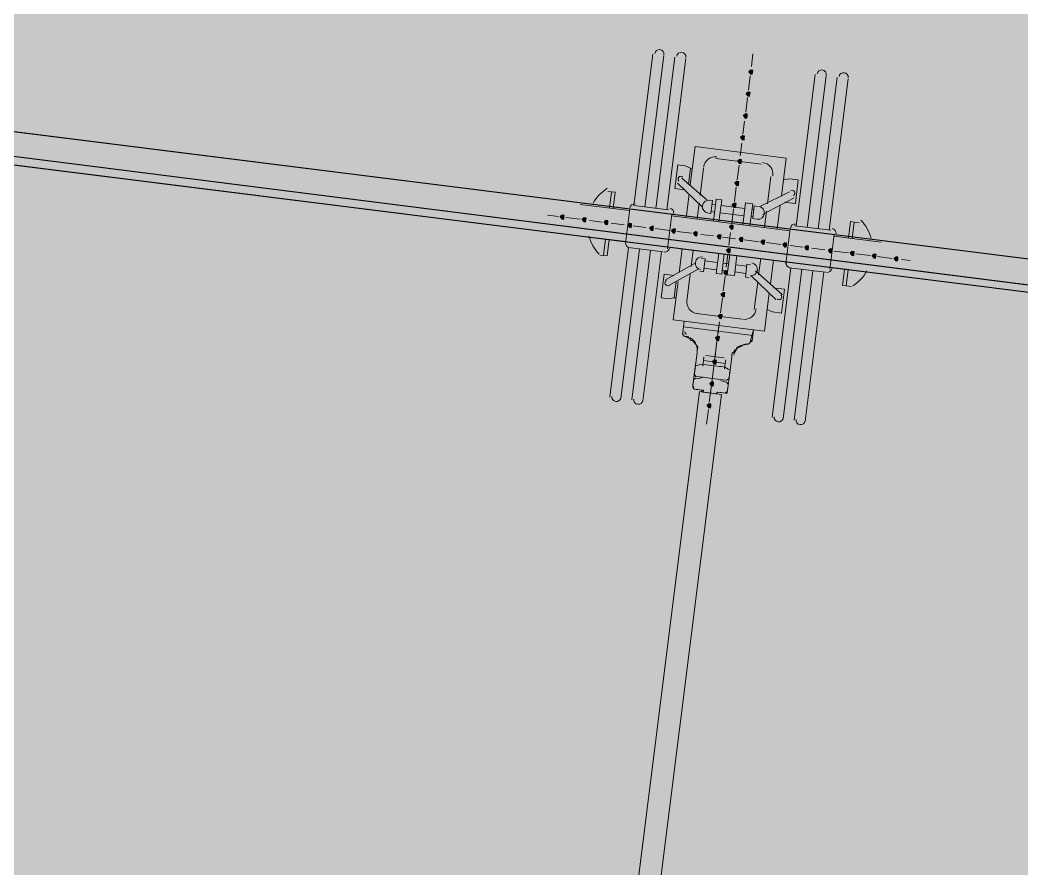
# Model space of a CAD drawing. Header units: metres. Extents: x -4 to 509425, y 7549 to 4732445.
# Drawn here: x 476048.279 to 476052.894, y 4719754.736 to 4719758.646 of the extents above; entities that cross this region are included whole.
import ezdxf

# ---------------------------------------------------------------- set-up
doc = ezdxf.new("R2010")
doc.units = ezdxf.units.M
doc.header["$LTSCALE"] = 0.01
doc.header["$MEASUREMENT"] = 0
doc.layers.get('0').update_dxf_attribs({"lineweight": 0})
doc.layers.add('_SUBESTACIÓN', color=1, linetype='Continuous')
doc.layers.add('SUBESTACION LA VID', color=253, linetype='Continuous')

# ---------------------------------------------------------------- blocks, each defined once
blk = doc.blocks.new('A$Cfff6051d')
at = {"layer": 'SUBESTACION LA VID', "transparency": 33554687}
h = blk.add_hatch(color=256, dxfattribs=at)
h.dxf.hatch_style = 2
h.paths.add_polyline_path([(476051.6528, 4719758.4057), (476051.6538, 4719758.4141), (476051.6454, 4719758.4151), (476051.636, 4719758.4078), (476051.6433, 4719758.3983), (476051.6517, 4719758.3973)])
h = blk.add_hatch(color=256, dxfattribs=at)
h.dxf.hatch_style = 2
h.paths.add_polyline_path([(476051.6402, 4719758.3048), (476051.6412, 4719758.3132), (476051.6328, 4719758.3143), (476051.6234, 4719758.307), (476051.6307, 4719758.2975), (476051.6391, 4719758.2964)])
h = blk.add_hatch(color=256, dxfattribs=at)
h.dxf.hatch_style = 2
h.paths.add_polyline_path([(476051.6275, 4719758.204), (476051.6286, 4719758.2124), (476051.6202, 4719758.2135), (476051.6107, 4719758.2061), (476051.6181, 4719758.1967), (476051.6265, 4719758.1956)])
h = blk.add_hatch(color=256, dxfattribs=at)
h.dxf.hatch_style = 2
h.paths.add_polyline_path([(476051.6149, 4719758.1032), (476051.6159, 4719758.1116), (476051.6075, 4719758.1127), (476051.5981, 4719758.1053), (476051.6054, 4719758.0959), (476051.6138, 4719758.0948)])
h = blk.add_hatch(color=256, dxfattribs=at)
h.dxf.hatch_style = 2
h.paths.add_polyline_path([(476051.6012, 4719757.994), (476051.6022, 4719758.0024), (476051.5938, 4719758.0035), (476051.5844, 4719757.9961), (476051.5917, 4719757.9867), (476051.6001, 4719757.9856)])
h = blk.add_hatch(color=256, dxfattribs=at)
h.dxf.hatch_style = 2
h.paths.add_polyline_path([(476051.5885, 4719757.8932), (476051.5896, 4719757.9016), (476051.5812, 4719757.9027), (476051.5717, 4719757.8953), (476051.5791, 4719757.8859), (476051.5875, 4719757.8848)])
h = blk.add_hatch(color=256, dxfattribs=at)
h.dxf.hatch_style = 2
h.paths.add_polyline_path([(476051.5759, 4719757.7924), (476051.577, 4719757.8008), (476051.5686, 4719757.8019), (476051.5591, 4719757.7945), (476051.5665, 4719757.7851), (476051.5749, 4719757.784)])
h = blk.add_hatch(color=256, dxfattribs=at)
h.dxf.hatch_style = 2
h.paths.add_polyline_path([(476050.7841, 4719757.7381), (476050.7852, 4719757.7465), (476050.7768, 4719757.7476), (476050.7673, 4719757.7402), (476050.7747, 4719757.7308), (476050.7831, 4719757.7297)])
h = blk.add_hatch(color=256, dxfattribs=at)
h.dxf.hatch_style = 2
h.paths.add_polyline_path([(476050.8849, 4719757.7255), (476050.886, 4719757.7339), (476050.8776, 4719757.7349), (476050.8681, 4719757.7276), (476050.8755, 4719757.7181), (476050.8839, 4719757.7171)])
h = blk.add_hatch(color=256, dxfattribs=at)
h.dxf.hatch_style = 2
h.paths.add_polyline_path([(476050.9857, 4719757.7128), (476050.9868, 4719757.7212), (476050.9784, 4719757.7223), (476050.9689, 4719757.7149), (476050.9763, 4719757.7055), (476050.9847, 4719757.7044)])
h = blk.add_hatch(color=256, dxfattribs=at)
h.dxf.hatch_style = 2
h.paths.add_polyline_path([(476051.0949, 4719757.6991), (476051.096, 4719757.7075), (476051.0876, 4719757.7086), (476051.0781, 4719757.7013), (476051.0855, 4719757.6918), (476051.0939, 4719757.6907)])
h = blk.add_hatch(color=256, dxfattribs=at)
h.dxf.hatch_style = 2
h.paths.add_polyline_path([(476051.1957, 4719757.6865), (476051.1968, 4719757.6949), (476051.1884, 4719757.696), (476051.1789, 4719757.6886), (476051.1863, 4719757.6792), (476051.1947, 4719757.6781)])
h = blk.add_hatch(color=256, dxfattribs=at)
h.dxf.hatch_style = 2
h.paths.add_polyline_path([(476051.5633, 4719757.6916), (476051.5643, 4719757.7), (476051.5559, 4719757.7011), (476051.5465, 4719757.6937), (476051.5538, 4719757.6843), (476051.5622, 4719757.6832)])
h = blk.add_hatch(color=256, dxfattribs=at)
h.dxf.hatch_style = 2
h.paths.add_polyline_path([(476051.2965, 4719757.6739), (476051.2976, 4719757.6823), (476051.2892, 4719757.6833), (476051.2797, 4719757.676), (476051.2871, 4719757.6665), (476051.2955, 4719757.6655)])
h = blk.add_hatch(color=256, dxfattribs=at)
h.dxf.hatch_style = 2
h.paths.add_polyline_path([(476051.3973, 4719757.6612), (476051.3984, 4719757.6696), (476051.39, 4719757.6707), (476051.3805, 4719757.6633), (476051.3879, 4719757.6539), (476051.3963, 4719757.6528)])
h = blk.add_hatch(color=256, dxfattribs=at)
h.dxf.hatch_style = 2
h.paths.add_polyline_path([(476051.5065, 4719757.6475), (476051.5076, 4719757.6559), (476051.4992, 4719757.657), (476051.4897, 4719757.6496), (476051.4971, 4719757.6402), (476051.5055, 4719757.6391)])
h = blk.add_hatch(color=256, dxfattribs=at)
h.dxf.hatch_style = 2
h.paths.add_polyline_path([(476051.6074, 4719757.6349), (476051.6084, 4719757.6433), (476051.6, 4719757.6444), (476051.5906, 4719757.637), (476051.5979, 4719757.6276), (476051.6063, 4719757.6265)])
h = blk.add_hatch(color=256, dxfattribs=at)
h.dxf.hatch_style = 2
h.paths.add_polyline_path([(476051.7082, 4719757.6223), (476051.7092, 4719757.6307), (476051.7008, 4719757.6317), (476051.6914, 4719757.6244), (476051.6987, 4719757.6149), (476051.7071, 4719757.6139)])
h = blk.add_hatch(color=256, dxfattribs=at)
h.dxf.hatch_style = 2
h.paths.add_polyline_path([(476051.809, 4719757.6096), (476051.81, 4719757.618), (476051.8016, 4719757.6191), (476051.7922, 4719757.6117), (476051.7995, 4719757.6023), (476051.8079, 4719757.6012)])
h = blk.add_hatch(color=256, dxfattribs=at)
h.dxf.hatch_style = 2
h.paths.add_polyline_path([(476051.9098, 4719757.597), (476051.9108, 4719757.6054), (476051.9024, 4719757.6064), (476051.893, 4719757.5991), (476051.9003, 4719757.5896), (476051.9087, 4719757.5886)])
h = blk.add_hatch(color=256, dxfattribs=at)
h.dxf.hatch_style = 2
h.paths.add_polyline_path([(476051.5496, 4719757.5824), (476051.5506, 4719757.5908), (476051.5422, 4719757.5919), (476051.5328, 4719757.5845), (476051.5401, 4719757.5751), (476051.5485, 4719757.574)])
h = blk.add_hatch(color=256, dxfattribs=at)
h.dxf.hatch_style = 2
h.paths.add_polyline_path([(476052.019, 4719757.5833), (476052.02, 4719757.5917), (476052.0116, 4719757.5928), (476052.0022, 4719757.5854), (476052.0095, 4719757.576), (476052.0179, 4719757.5749)])
h = blk.add_hatch(color=256, dxfattribs=at)
h.dxf.hatch_style = 2
h.paths.add_polyline_path([(476052.1198, 4719757.5707), (476052.1208, 4719757.5791), (476052.1124, 4719757.5801), (476052.103, 4719757.5728), (476052.1103, 4719757.5633), (476052.1187, 4719757.5623)])
h = blk.add_hatch(color=256, dxfattribs=at)
h.dxf.hatch_style = 2
h.paths.add_polyline_path([(476052.2206, 4719757.558), (476052.2216, 4719757.5664), (476052.2132, 4719757.5675), (476052.2038, 4719757.5601), (476052.2111, 4719757.5507), (476052.2195, 4719757.5496)])
h = blk.add_hatch(color=256, dxfattribs=at)
h.dxf.hatch_style = 2
h.paths.add_polyline_path([(476052.3214, 4719757.5454), (476052.3224, 4719757.5538), (476052.314, 4719757.5548), (476052.3046, 4719757.5475), (476052.3119, 4719757.538), (476052.3203, 4719757.537)])
h = blk.add_hatch(color=256, dxfattribs=at)
h.dxf.hatch_style = 2
h.paths.add_polyline_path([(476051.5369, 4719757.4816), (476051.538, 4719757.49), (476051.5296, 4719757.4911), (476051.5201, 4719757.4837), (476051.5275, 4719757.4743), (476051.5359, 4719757.4732)])
h = blk.add_hatch(color=256, dxfattribs=at)
h.dxf.hatch_style = 2
h.paths.add_polyline_path([(476051.5243, 4719757.3808), (476051.5254, 4719757.3892), (476051.517, 4719757.3903), (476051.5075, 4719757.3829), (476051.5149, 4719757.3735), (476051.5233, 4719757.3724)])
h = blk.add_hatch(color=256, dxfattribs=at)
h.dxf.hatch_style = 2
h.paths.add_polyline_path([(476051.5117, 4719757.28), (476051.5127, 4719757.2884), (476051.5043, 4719757.2895), (476051.4949, 4719757.2821), (476051.5022, 4719757.2727), (476051.5106, 4719757.2716)])
h = blk.add_hatch(color=256, dxfattribs=at)
h.dxf.hatch_style = 2
h.paths.add_polyline_path([(476051.499, 4719757.1792), (476051.5001, 4719757.1876), (476051.4917, 4719757.1887), (476051.4822, 4719757.1813), (476051.4896, 4719757.1719), (476051.498, 4719757.1708)])
h = blk.add_hatch(color=256, dxfattribs=at)
h.dxf.hatch_style = 2
h.paths.add_polyline_path([(476051.4853, 4719757.07), (476051.4864, 4719757.0784), (476051.478, 4719757.0795), (476051.4685, 4719757.0721), (476051.4759, 4719757.0627), (476051.4843, 4719757.0616)])
h = blk.add_hatch(color=256, dxfattribs=at)
h.dxf.hatch_style = 2
h.paths.add_polyline_path([(476051.4727, 4719756.9692), (476051.4738, 4719756.9776), (476051.4654, 4719756.9786), (476051.4559, 4719756.9713), (476051.4633, 4719756.9618), (476051.4717, 4719756.9608)])
h = blk.add_hatch(color=256, dxfattribs=at)
h.dxf.hatch_style = 2
h.paths.add_polyline_path([(476051.4601, 4719756.8684), (476051.4611, 4719756.8768), (476051.4527, 4719756.8778), (476051.4433, 4719756.8705), (476051.4506, 4719756.861), (476051.459, 4719756.86)])
at = {"layer": 'SUBESTACION LA VID', "lineweight": 15}
for p, q in [((476072.6429, 4719755.0745), (475976.8959, 4719767.0782)), ((476072.6239, 4719754.9233), (475976.8769, 4719766.927)), ((476051.1939, 4719758.4888), (476051.1065, 4719757.7915)), ((476051.1569, 4719757.7852), (476051.2443, 4719758.4825)), ((476051.6476, 4719758.4319), (476051.6549, 4719758.4907)), ((476051.2947, 4719758.4761), (476051.2073, 4719757.7789)), ((476051.2577, 4719757.7726), (476051.3451, 4719758.4698)), ((476051.6339, 4719758.3227), (476051.6423, 4719758.3899)), ((476051.8541, 4719757.6978), (476051.9416, 4719758.395)), ((476051.992, 4719758.3887), (476051.9045, 4719757.6915)), ((476051.955, 4719757.6852), (476052.0424, 4719758.3824)), ((476052.0928, 4719758.3761), (476052.0054, 4719757.6789)), ((476051.6212, 4719758.2219), (476051.6296, 4719758.2891)), ((476051.6086, 4719758.1211), (476051.616, 4719758.1799)), ((476051.5959, 4719758.0203), (476051.6033, 4719758.0791)), ((476051.388, 4719758.0634), (476051.3659, 4719757.887)), ((476051.8081, 4719758.0108), (476051.388, 4719758.0634)), ((476051.6936, 4719757.9824), (476051.4836, 4719758.0088)), ((476051.5823, 4719757.9111), (476051.5907, 4719757.9783)), ((476051.8081, 4719758.0108), (476051.7859, 4719757.8344)), ((476051.4269, 4719757.9647), (476051.4111, 4719757.8387)), ((476051.7377, 4719757.9257), (476051.7219, 4719757.7997)), ((476051.3071, 4719757.8944), (476051.4215, 4719757.7862)), ((476051.3271, 4719757.9175), (476051.4426, 4719757.8177)), ((476051.0036, 4719757.8556), (476050.9868, 4719757.8577)), ((476051.0204, 4719757.8535), (476051.011, 4719757.7779)), ((476051.3607, 4719757.845), (476051.347, 4719757.7358)), ((476051.5696, 4719757.8103), (476051.578, 4719757.8775)), ((476051.8227, 4719757.8553), (476051.6862, 4719757.7871)), ((476051.0866, 4719757.7685), (476050.8597, 4719757.7969)), ((476051.2661, 4719757.7715), (476051.1065, 4719757.7915)), ((476051.4068, 4719757.8051), (476051.3974, 4719757.7295)), ((476051.4824, 4719757.7956), (476051.4656, 4719757.7977)), ((476051.473, 4719757.72), (476051.4856, 4719757.8208)), ((476051.5108, 4719757.8177), (476051.4856, 4719757.8208)), ((476051.4982, 4719757.7169), (476051.5108, 4719757.8177)), ((476051.6169, 4719757.7788), (476051.5076, 4719757.7925)), ((476051.6074, 4719757.7032), (476051.62, 4719757.804)), ((476051.6536, 4719757.7998), (476051.62, 4719757.804)), ((476051.641, 4719757.6989), (476051.6536, 4719757.7998)), ((476051.6778, 4719757.7882), (476051.661, 4719757.7903)), ((476051.8447, 4719757.827), (476051.6988, 4719757.7514)), ((476051.7807, 4719757.7924), (476051.767, 4719757.6831)), ((476050.7589, 4719757.7413), (476050.7085, 4719757.7476)), ((476051.0876, 4719757.7769), (476051.0676, 4719757.6172)), ((476051.2608, 4719757.593), (476051.2808, 4719757.7526)), ((476051.8258, 4719757.6758), (476051.2798, 4719757.7442)), ((476051.4782, 4719757.762), (476051.4614, 4719757.7641)), ((476051.6126, 4719757.7452), (476051.5034, 4719757.7589)), ((476051.557, 4719757.7095), (476051.5654, 4719757.7767)), ((476051.6546, 4719757.7399), (476051.6462, 4719757.7409)), ((476051.6589, 4719757.7735), (476051.6505, 4719757.7745)), ((476051.7177, 4719757.7661), (476051.7082, 4719757.6905)), ((476050.8597, 4719757.7286), (476050.7925, 4719757.7371)), ((476050.9605, 4719757.716), (476050.9017, 4719757.7234)), ((476051.0613, 4719757.7034), (476051.0025, 4719757.7107)), ((476051.1621, 4719757.6907), (476051.1033, 4719757.6981)), ((476051.8457, 4719757.6989), (476052.0138, 4719757.6778)), ((476052.1041, 4719757.7177), (476052.0946, 4719757.6421)), ((476052.1209, 4719757.7156), (476052.1461, 4719757.7124)), ((476051.0687, 4719757.6256), (476050.8418, 4719757.6541)), ((476051.2713, 4719757.677), (476051.2041, 4719757.6855)), ((476051.3721, 4719757.6644), (476051.3049, 4719757.6728)), ((476051.4729, 4719757.6518), (476051.4141, 4719757.6591)), ((476051.5443, 4719757.6087), (476051.5517, 4719757.6675)), ((476051.8068, 4719757.5246), (476051.8268, 4719757.6842)), ((476052.0285, 4719757.6589), (476052.0084, 4719757.4993)), ((476052.0274, 4719757.6505), (476052.2458, 4719757.6231)), ((476051.5738, 4719757.6391), (476051.5149, 4719757.6465)), ((476051.683, 4719757.6254), (476051.6158, 4719757.6338)), ((476051.7838, 4719757.6128), (476051.7166, 4719757.6212)), ((476051.8846, 4719757.6001), (476051.8258, 4719757.6075)), ((476050.95, 4719757.5637), (476050.9668, 4719757.5616)), ((476050.9959, 4719756.9095), (476051.0823, 4719757.5983)), ((476051.1327, 4719757.592), (476051.0463, 4719756.9032)), ((476051.2419, 4719757.5783), (476051.0823, 4719757.5983)), ((476051.0967, 4719756.8969), (476051.1831, 4719757.5857)), ((476051.2335, 4719757.5794), (476051.1471, 4719756.8906)), ((476051.8079, 4719757.533), (476051.2619, 4719757.6014)), ((476051.3291, 4719757.593), (476051.3154, 4719757.4838)), ((476051.3795, 4719757.5867), (476051.37, 4719757.5111)), ((476051.4971, 4719757.5719), (476051.4855, 4719757.4795)), ((476051.5223, 4719757.5688), (476051.5107, 4719757.4764)), ((476051.5317, 4719757.5079), (476051.5391, 4719757.5667)), ((476051.5475, 4719757.5656), (476051.5359, 4719757.4732)), ((476051.5811, 4719757.5614), (476051.5695, 4719757.469)), ((476051.9854, 4719757.5875), (476051.9266, 4719757.5949)), ((476052.0946, 4719757.5738), (476052.0274, 4719757.5822)), ((476052.1954, 4719757.5612), (476052.1282, 4719757.5696)), ((476052.2962, 4719757.5485), (476052.229, 4719757.557)), ((476051.2513, 4719757.4492), (476051.3889, 4719757.5258)), ((476051.4918, 4719757.5299), (476051.433, 4719757.5373)), ((476051.5422, 4719757.5236), (476051.517, 4719757.5268)), ((476051.6262, 4719757.5131), (476051.5758, 4719757.5194)), ((476051.6903, 4719757.5477), (476051.6808, 4719757.4721)), ((476051.7491, 4719757.5403), (476051.7354, 4719757.4311)), ((476052.3802, 4719757.538), (476052.3382, 4719757.5433)), ((476051.2649, 4719757.4219), (476051.4025, 4719757.4985)), ((476051.3658, 4719757.4775), (476051.35, 4719757.3515)), ((476051.4876, 4719757.4963), (476051.4288, 4719757.5037)), ((476051.5107, 4719757.4764), (476051.4855, 4719757.4795)), ((476051.538, 4719757.49), (476051.5128, 4719757.4932)), ((476051.518, 4719757.3987), (476051.5264, 4719757.4659)), ((476051.5695, 4719757.469), (476051.5359, 4719757.4732)), ((476051.622, 4719757.4795), (476051.5716, 4719757.4858)), ((476051.7606, 4719757.3597), (476051.6461, 4719757.4679)), ((476051.7889, 4719757.3818), (476051.6661, 4719757.491)), ((476051.8299, 4719757.5046), (476051.7436, 4719756.8158)), ((476051.794, 4719756.8095), (476051.8803, 4719757.4983)), ((476051.8215, 4719757.5057), (476051.9895, 4719757.4846)), ((476051.9307, 4719757.492), (476051.8444, 4719756.8031)), ((476051.8948, 4719756.7968), (476051.9811, 4719757.4857)), ((476052.0095, 4719757.5077), (476052.2279, 4719757.4803)), ((476051.3101, 4719757.4418), (476051.288, 4719757.2654)), ((476051.6367, 4719757.4606), (476051.6199, 4719757.4627)), ((476051.6766, 4719757.4385), (476051.6608, 4719757.3125)), ((476052.1092, 4719757.4184), (476052.084, 4719757.4216)), ((476051.7301, 4719757.3891), (476051.708, 4719757.2127)), ((476051.5054, 4719757.2979), (476051.5138, 4719757.3651)), ((476051.6041, 4719757.2684), (476051.3941, 4719757.2948)), ((476051.708, 4719757.2127), (476051.288, 4719757.2654)), ((476051.6544, 4719757.1938), (476051.3352, 4719757.2339)), ((476051.4927, 4719757.1971), (476051.5001, 4719757.2559)), ((476051.3384, 4719757.1908), (476051.3625, 4719757.1793)), ((476051.4801, 4719757.0963), (476051.4875, 4719757.1551)), ((476051.6061, 4719757.1487), (476051.6324, 4719757.154)), ((476051.3971, 4719757.1152), (476051.3866, 4719757.0312)), ((476051.5221, 4719757.091), (476051.4381, 4719757.1015)), ((476051.5462, 4719757.0112), (476051.5568, 4719757.0952)), ((476051.4286, 4719757.0942), (476051.4265, 4719757.0774)), ((476051.437, 4719757.0931), (476051.437, 4719757.0931)), ((476051.4664, 4719756.987), (476051.4748, 4719757.0542)), ((476051.521, 4719757.0826), (476051.521, 4719757.0826)), ((476051.5273, 4719757.0647), (476051.5294, 4719757.0815)), ((476051.3792, 4719756.9724), (476051.3866, 4719757.0312)), ((476051.5462, 4719757.0112), (476051.5389, 4719756.9524)), ((476050.7336, 4719751.55), (476051.4086, 4719756.9346)), ((476050.8344, 4719751.5373), (476051.5094, 4719756.9219)), ((476051.4538, 4719756.8862), (476051.4622, 4719756.9534)), ((476051.4411, 4719756.7854), (476051.4496, 4719756.8526))]:
    blk.add_line(p, q, dxfattribs=at)
at = {"layer": 'SUBESTACION LA VID', "lineweight": 0}
blk.add_line((476051.6576, 4719757.219), (476051.6429, 4719757.1697), dxfattribs=at)
at = {"layer": 'SUBESTACION LA VID', "lineweight": 15}
for points in [[(476072.6239, 4719754.9233), (476072.6429, 4719755.0745), (475976.8959, 4719767.0782), (475976.8769, 4719766.927), (476072.6239, 4719754.9233)], [(476051.2956, 4719757.8702), (476051.3093, 4719757.9794), (476051.3429, 4719757.9752), (476051.367, 4719757.9637)], [(476051.3754, 4719757.9626), (476051.367, 4719757.9637), (476051.3575, 4719757.8881)], [(476051.7996, 4719757.807), (476051.808, 4719757.806), (476051.85, 4719757.8007), (476051.8637, 4719757.9099), (476051.8217, 4719757.9152), (476051.7954, 4719757.91), (476051.7859, 4719757.8344)], [(476050.9942, 4719757.78), (476051.0036, 4719757.8556), (476051.0204, 4719757.8535)], [(476051.2956, 4719757.8702), (476051.3292, 4719757.866), (476051.3376, 4719757.865)], [(476051.4436, 4719757.7578), (476051.4604, 4719757.7557), (476051.4678, 4719757.8145), (476051.451, 4719757.8166)], [(476051.6704, 4719757.7294), (476051.6536, 4719757.7315), (476051.661, 4719757.7903)], [(476052.1114, 4719757.64), (476052.1209, 4719757.7156), (476052.1041, 4719757.7177)], [(476050.9931, 4719757.6351), (476050.9836, 4719757.5595), (476050.9668, 4719757.5616), (476050.9763, 4719757.6372)], [(476051.4173, 4719757.5478), (476051.4341, 4719757.5457), (476051.4267, 4719757.4869), (476051.4099, 4719757.489)], [(476051.6441, 4719757.5194), (476051.6273, 4719757.5215), (476051.6199, 4719757.4627)], [(476051.2461, 4719757.4754), (476051.2324, 4719757.3662), (476051.266, 4719757.362), (476051.2922, 4719757.3672)], [(476051.2461, 4719757.4754), (476051.2797, 4719757.4712), (476051.2881, 4719757.4702)], [(476052.0767, 4719757.4993), (476052.0672, 4719757.4237), (476052.084, 4719757.4216), (476052.0935, 4719757.4972)], [(476051.3006, 4719757.3662), (476051.2922, 4719757.3672), (476051.3017, 4719757.4428)], [(476051.7501, 4719757.4122), (476051.7585, 4719757.4112), (476051.8005, 4719757.4059), (476051.7868, 4719757.2967), (476051.7448, 4719757.302), (476051.7206, 4719757.3135), (476051.7301, 4719757.3891)], [(476051.3321, 4719757.2087), (476051.3384, 4719757.2591), (476051.498, 4719757.2391), (476051.459, 4719756.9282), (476051.4254, 4719756.9325), (476051.4265, 4719756.9409), (476051.4097, 4719756.943), (476051.4013, 4719756.944), (476051.3929, 4719756.9451), (476051.3845, 4719756.9461), (476051.3782, 4719756.964), (476051.3792, 4719756.9724), (476051.3866, 4719757.0312), (476051.3971, 4719757.1152), (476051.3982, 4719757.1236), (476051.3993, 4719757.132), (476051.4003, 4719757.1404), (476051.393, 4719757.1498), (476051.3856, 4719757.1593), (476051.3783, 4719757.1687), (476051.3699, 4719757.1698), (476051.3625, 4719757.1793), (476051.3552, 4719757.1887), (476051.3384, 4719757.1908), (476051.331, 4719757.2003), (476051.3321, 4719757.2087)], [(476051.6513, 4719757.1686), (476051.6544, 4719757.1938), (476051.6576, 4719757.219), (476051.3384, 4719757.2591), (476051.3352, 4719757.2339), (476051.3321, 4719757.2087)], [(476051.6513, 4719757.1686), (476051.6576, 4719757.219), (476051.498, 4719757.2391), (476051.459, 4719756.9282), (476051.4842, 4719756.9251), (476051.4937, 4719756.9324), (476051.5021, 4719756.9314), (476051.5105, 4719756.9303), (476051.5189, 4719756.9293), (476051.5273, 4719756.9282), (476051.5357, 4719756.9272), (476051.5378, 4719756.944), (476051.5389, 4719756.9524), (476051.5462, 4719757.0112), (476051.5568, 4719757.0952), (476051.5578, 4719757.1036), (476051.5589, 4719757.112), (476051.5683, 4719757.1193), (476051.5694, 4719757.1277), (476051.5778, 4719757.1267), (476051.5788, 4719757.1351), (476051.5883, 4719757.1424), (476051.5967, 4719757.1414), (476051.6061, 4719757.1487), (476051.624, 4719757.155), (476051.6324, 4719757.154), (476051.6418, 4719757.1613), (476051.6429, 4719757.1697), (476051.6513, 4719757.1686)], [(476051.4748, 4719757.0542), (476051.5, 4719757.0511), (476051.5084, 4719757.05), (476051.5252, 4719757.0479), (476051.541, 4719757.0374), (476051.5494, 4719757.0364), (476051.5483, 4719757.028), (476051.5473, 4719757.0196), (476051.5462, 4719757.0112), (476051.5452, 4719757.0028), (476051.5441, 4719756.9944), (476051.5347, 4719756.987), (476051.5179, 4719756.9891), (476051.5011, 4719756.9912), (476051.4927, 4719756.9923), (476051.4675, 4719756.9954), (476051.4339, 4719756.9997), (476051.4255, 4719757.0007), (476051.4087, 4719757.0028), (476051.3919, 4719757.0049), (476051.3845, 4719757.0144), (476051.3856, 4719757.0228), (476051.3866, 4719757.0312), (476051.3877, 4719757.0396), (476051.3887, 4719757.048), (476051.3898, 4719757.0564), (476051.3982, 4719757.0553), (476051.416, 4719757.0616), (476051.4328, 4719757.0595), (476051.4412, 4719757.0585), (476051.4748, 4719757.0542)], [(476051.5242, 4719757.0395), (476051.5273, 4719757.0647), (476051.4265, 4719757.0774), (476051.4234, 4719757.0522)], [(476051.3792, 4719756.9724), (476051.3803, 4719756.9808), (476051.3813, 4719756.9892), (476051.3908, 4719756.9965), (476051.4076, 4719756.9944), (476051.4255, 4719757.0007), (476051.4339, 4719756.9997), (476051.4675, 4719756.9954), (476051.4927, 4719756.9923), (476051.5011, 4719756.9912), (476051.5168, 4719756.9807), (476051.5336, 4719756.9786), (476051.541, 4719756.9692), (476051.5399, 4719756.9608), (476051.5389, 4719756.9524), (476051.5378, 4719756.944), (476051.5367, 4719756.9356), (476051.5273, 4719756.9282), (476051.5105, 4719756.9303), (476051.4937, 4719756.9324), (476051.4842, 4719756.9251), (476051.459, 4719756.9282), (476051.4254, 4719756.9325), (476051.4181, 4719756.9419), (476051.4013, 4719756.944), (476051.3845, 4719756.9461), (476051.3771, 4719756.9556), (476051.3782, 4719756.964), (476051.3792, 4719756.9724)], [(476050.7336, 4719751.55), (476050.8344, 4719751.5373), (476051.5094, 4719756.9219), (476051.4086, 4719756.9346), (476050.7336, 4719751.55)]]:
    blk.add_lwpolyline(points, dxfattribs=at)
at = {"layer": 'SUBESTACION LA VID'}
for points in [[(476051.6528, 4719758.4057), (476051.6538, 4719758.4141), (476051.6454, 4719758.4151), (476051.636, 4719758.4078), (476051.6433, 4719758.3983), (476051.6517, 4719758.3973)], [(476051.6402, 4719758.3048), (476051.6412, 4719758.3132), (476051.6328, 4719758.3143), (476051.6234, 4719758.307), (476051.6307, 4719758.2975), (476051.6391, 4719758.2964)], [(476051.6275, 4719758.204), (476051.6286, 4719758.2124), (476051.6202, 4719758.2135), (476051.6107, 4719758.2061), (476051.6181, 4719758.1967), (476051.6265, 4719758.1956)], [(476051.6149, 4719758.1032), (476051.6159, 4719758.1116), (476051.6075, 4719758.1127), (476051.5981, 4719758.1053), (476051.6054, 4719758.0959), (476051.6138, 4719758.0948)], [(476051.6012, 4719757.994), (476051.6022, 4719758.0024), (476051.5938, 4719758.0035), (476051.5844, 4719757.9961), (476051.5917, 4719757.9867), (476051.6001, 4719757.9856)], [(476051.5885, 4719757.8932), (476051.5896, 4719757.9016), (476051.5812, 4719757.9027), (476051.5717, 4719757.8953), (476051.5791, 4719757.8859), (476051.5875, 4719757.8848)], [(476051.5759, 4719757.7924), (476051.577, 4719757.8008), (476051.5686, 4719757.8019), (476051.5591, 4719757.7945), (476051.5665, 4719757.7851), (476051.5749, 4719757.784)], [(476050.7841, 4719757.7381), (476050.7852, 4719757.7465), (476050.7768, 4719757.7476), (476050.7673, 4719757.7402), (476050.7747, 4719757.7308), (476050.7831, 4719757.7297)], [(476050.8849, 4719757.7255), (476050.886, 4719757.7339), (476050.8776, 4719757.7349), (476050.8681, 4719757.7276), (476050.8755, 4719757.7181), (476050.8839, 4719757.7171)], [(476050.9857, 4719757.7128), (476050.9868, 4719757.7212), (476050.9784, 4719757.7223), (476050.9689, 4719757.7149), (476050.9763, 4719757.7055), (476050.9847, 4719757.7044)], [(476051.0949, 4719757.6991), (476051.096, 4719757.7075), (476051.0876, 4719757.7086), (476051.0781, 4719757.7013), (476051.0855, 4719757.6918), (476051.0939, 4719757.6907)], [(476051.1957, 4719757.6865), (476051.1968, 4719757.6949), (476051.1884, 4719757.696), (476051.1789, 4719757.6886), (476051.1863, 4719757.6792), (476051.1947, 4719757.6781)], [(476051.5633, 4719757.6916), (476051.5643, 4719757.7), (476051.5559, 4719757.7011), (476051.5465, 4719757.6937), (476051.5538, 4719757.6843), (476051.5622, 4719757.6832)], [(476051.2965, 4719757.6739), (476051.2976, 4719757.6823), (476051.2892, 4719757.6833), (476051.2797, 4719757.676), (476051.2871, 4719757.6665), (476051.2955, 4719757.6655)], [(476051.3973, 4719757.6612), (476051.3984, 4719757.6696), (476051.39, 4719757.6707), (476051.3805, 4719757.6633), (476051.3879, 4719757.6539), (476051.3963, 4719757.6528)], [(476051.5065, 4719757.6475), (476051.5076, 4719757.6559), (476051.4992, 4719757.657), (476051.4897, 4719757.6496), (476051.4971, 4719757.6402), (476051.5055, 4719757.6391)], [(476051.6074, 4719757.6349), (476051.6084, 4719757.6433), (476051.6, 4719757.6444), (476051.5906, 4719757.637), (476051.5979, 4719757.6276), (476051.6063, 4719757.6265)], [(476051.7082, 4719757.6223), (476051.7092, 4719757.6307), (476051.7008, 4719757.6317), (476051.6914, 4719757.6244), (476051.6987, 4719757.6149), (476051.7071, 4719757.6139)], [(476051.809, 4719757.6096), (476051.81, 4719757.618), (476051.8016, 4719757.6191), (476051.7922, 4719757.6117), (476051.7995, 4719757.6023), (476051.8079, 4719757.6012)], [(476051.9098, 4719757.597), (476051.9108, 4719757.6054), (476051.9024, 4719757.6064), (476051.893, 4719757.5991), (476051.9003, 4719757.5896), (476051.9087, 4719757.5886)], [(476051.5496, 4719757.5824), (476051.5506, 4719757.5908), (476051.5422, 4719757.5919), (476051.5328, 4719757.5845), (476051.5401, 4719757.5751), (476051.5485, 4719757.574)], [(476052.019, 4719757.5833), (476052.02, 4719757.5917), (476052.0116, 4719757.5928), (476052.0022, 4719757.5854), (476052.0095, 4719757.576), (476052.0179, 4719757.5749)], [(476052.1198, 4719757.5707), (476052.1208, 4719757.5791), (476052.1124, 4719757.5801), (476052.103, 4719757.5728), (476052.1103, 4719757.5633), (476052.1187, 4719757.5623)], [(476052.2206, 4719757.558), (476052.2216, 4719757.5664), (476052.2132, 4719757.5675), (476052.2038, 4719757.5601), (476052.2111, 4719757.5507), (476052.2195, 4719757.5496)], [(476052.3214, 4719757.5454), (476052.3224, 4719757.5538), (476052.314, 4719757.5548), (476052.3046, 4719757.5475), (476052.3119, 4719757.538), (476052.3203, 4719757.537)], [(476051.5369, 4719757.4816), (476051.538, 4719757.49), (476051.5296, 4719757.4911), (476051.5201, 4719757.4837), (476051.5275, 4719757.4743), (476051.5359, 4719757.4732)], [(476051.5243, 4719757.3808), (476051.5254, 4719757.3892), (476051.517, 4719757.3903), (476051.5075, 4719757.3829), (476051.5149, 4719757.3735), (476051.5233, 4719757.3724)], [(476051.5117, 4719757.28), (476051.5127, 4719757.2884), (476051.5043, 4719757.2895), (476051.4949, 4719757.2821), (476051.5022, 4719757.2727), (476051.5106, 4719757.2716)], [(476051.499, 4719757.1792), (476051.5001, 4719757.1876), (476051.4917, 4719757.1887), (476051.4822, 4719757.1813), (476051.4896, 4719757.1719), (476051.498, 4719757.1708)], [(476051.4853, 4719757.07), (476051.4864, 4719757.0784), (476051.478, 4719757.0795), (476051.4685, 4719757.0721), (476051.4759, 4719757.0627), (476051.4843, 4719757.0616)], [(476051.4727, 4719756.9692), (476051.4738, 4719756.9776), (476051.4654, 4719756.9786), (476051.4559, 4719756.9713), (476051.4633, 4719756.9618), (476051.4717, 4719756.9608)], [(476051.4601, 4719756.8684), (476051.4611, 4719756.8768), (476051.4527, 4719756.8778), (476051.4433, 4719756.8705), (476051.4506, 4719756.861), (476051.459, 4719756.86)]]:
    blk.add_lwpolyline(points, close=True, dxfattribs=at)
at = {"layer": 'SUBESTACION LA VID', "lineweight": 0}
for points in [[(476051.6528, 4719758.4057), (476051.6538, 4719758.4141), (476051.6454, 4719758.4151), (476051.636, 4719758.4078), (476051.6433, 4719758.3983), (476051.6517, 4719758.3973)], [(476051.6402, 4719758.3048), (476051.6412, 4719758.3132), (476051.6328, 4719758.3143), (476051.6234, 4719758.307), (476051.6307, 4719758.2975), (476051.6391, 4719758.2964)], [(476051.6275, 4719758.204), (476051.6286, 4719758.2124), (476051.6202, 4719758.2135), (476051.6107, 4719758.2061), (476051.6181, 4719758.1967), (476051.6265, 4719758.1956)], [(476051.6149, 4719758.1032), (476051.6159, 4719758.1116), (476051.6075, 4719758.1127), (476051.5981, 4719758.1053), (476051.6054, 4719758.0959), (476051.6138, 4719758.0948)], [(476051.6012, 4719757.994), (476051.6022, 4719758.0024), (476051.5938, 4719758.0035), (476051.5844, 4719757.9961), (476051.5917, 4719757.9867), (476051.6001, 4719757.9856)], [(476051.5885, 4719757.8932), (476051.5896, 4719757.9016), (476051.5812, 4719757.9027), (476051.5717, 4719757.8953), (476051.5791, 4719757.8859), (476051.5875, 4719757.8848)], [(476051.5759, 4719757.7924), (476051.577, 4719757.8008), (476051.5686, 4719757.8019), (476051.5591, 4719757.7945), (476051.5665, 4719757.7851), (476051.5749, 4719757.784)], [(476050.7841, 4719757.7381), (476050.7852, 4719757.7465), (476050.7768, 4719757.7476), (476050.7673, 4719757.7402), (476050.7747, 4719757.7308), (476050.7831, 4719757.7297)], [(476050.8849, 4719757.7255), (476050.886, 4719757.7339), (476050.8776, 4719757.7349), (476050.8681, 4719757.7276), (476050.8755, 4719757.7181), (476050.8839, 4719757.7171)], [(476050.9857, 4719757.7128), (476050.9868, 4719757.7212), (476050.9784, 4719757.7223), (476050.9689, 4719757.7149), (476050.9763, 4719757.7055), (476050.9847, 4719757.7044)], [(476051.0949, 4719757.6991), (476051.096, 4719757.7075), (476051.0876, 4719757.7086), (476051.0781, 4719757.7013), (476051.0855, 4719757.6918), (476051.0939, 4719757.6907)], [(476051.1957, 4719757.6865), (476051.1968, 4719757.6949), (476051.1884, 4719757.696), (476051.1789, 4719757.6886), (476051.1863, 4719757.6792), (476051.1947, 4719757.6781)], [(476051.5633, 4719757.6916), (476051.5643, 4719757.7), (476051.5559, 4719757.7011), (476051.5465, 4719757.6937), (476051.5538, 4719757.6843), (476051.5622, 4719757.6832)], [(476051.2965, 4719757.6739), (476051.2976, 4719757.6823), (476051.2892, 4719757.6833), (476051.2797, 4719757.676), (476051.2871, 4719757.6665), (476051.2955, 4719757.6655)], [(476051.3973, 4719757.6612), (476051.3984, 4719757.6696), (476051.39, 4719757.6707), (476051.3805, 4719757.6633), (476051.3879, 4719757.6539), (476051.3963, 4719757.6528)], [(476051.5065, 4719757.6475), (476051.5076, 4719757.6559), (476051.4992, 4719757.657), (476051.4897, 4719757.6496), (476051.4971, 4719757.6402), (476051.5055, 4719757.6391)], [(476051.6074, 4719757.6349), (476051.6084, 4719757.6433), (476051.6, 4719757.6444), (476051.5906, 4719757.637), (476051.5979, 4719757.6276), (476051.6063, 4719757.6265)], [(476051.7082, 4719757.6223), (476051.7092, 4719757.6307), (476051.7008, 4719757.6317), (476051.6914, 4719757.6244), (476051.6987, 4719757.6149), (476051.7071, 4719757.6139)], [(476051.809, 4719757.6096), (476051.81, 4719757.618), (476051.8016, 4719757.6191), (476051.7922, 4719757.6117), (476051.7995, 4719757.6023), (476051.8079, 4719757.6012)], [(476051.9098, 4719757.597), (476051.9108, 4719757.6054), (476051.9024, 4719757.6064), (476051.893, 4719757.5991), (476051.9003, 4719757.5896), (476051.9087, 4719757.5886)], [(476051.5496, 4719757.5824), (476051.5506, 4719757.5908), (476051.5422, 4719757.5919), (476051.5328, 4719757.5845), (476051.5401, 4719757.5751), (476051.5485, 4719757.574)], [(476052.019, 4719757.5833), (476052.02, 4719757.5917), (476052.0116, 4719757.5928), (476052.0022, 4719757.5854), (476052.0095, 4719757.576), (476052.0179, 4719757.5749)], [(476052.1198, 4719757.5707), (476052.1208, 4719757.5791), (476052.1124, 4719757.5801), (476052.103, 4719757.5728), (476052.1103, 4719757.5633), (476052.1187, 4719757.5623)], [(476052.2206, 4719757.558), (476052.2216, 4719757.5664), (476052.2132, 4719757.5675), (476052.2038, 4719757.5601), (476052.2111, 4719757.5507), (476052.2195, 4719757.5496)], [(476052.3214, 4719757.5454), (476052.3224, 4719757.5538), (476052.314, 4719757.5548), (476052.3046, 4719757.5475), (476052.3119, 4719757.538), (476052.3203, 4719757.537)], [(476051.5369, 4719757.4816), (476051.538, 4719757.49), (476051.5296, 4719757.4911), (476051.5201, 4719757.4837), (476051.5275, 4719757.4743), (476051.5359, 4719757.4732)], [(476051.5243, 4719757.3808), (476051.5254, 4719757.3892), (476051.517, 4719757.3903), (476051.5075, 4719757.3829), (476051.5149, 4719757.3735), (476051.5233, 4719757.3724)], [(476051.5117, 4719757.28), (476051.5127, 4719757.2884), (476051.5043, 4719757.2895), (476051.4949, 4719757.2821), (476051.5022, 4719757.2727), (476051.5106, 4719757.2716)], [(476051.499, 4719757.1792), (476051.5001, 4719757.1876), (476051.4917, 4719757.1887), (476051.4822, 4719757.1813), (476051.4896, 4719757.1719), (476051.498, 4719757.1708)], [(476051.4853, 4719757.07), (476051.4864, 4719757.0784), (476051.478, 4719757.0795), (476051.4685, 4719757.0721), (476051.4759, 4719757.0627), (476051.4843, 4719757.0616)], [(476051.4727, 4719756.9692), (476051.4738, 4719756.9776), (476051.4654, 4719756.9786), (476051.4559, 4719756.9713), (476051.4633, 4719756.9618), (476051.4717, 4719756.9608)], [(476051.4601, 4719756.8684), (476051.4611, 4719756.8768), (476051.4527, 4719756.8778), (476051.4433, 4719756.8705), (476051.4506, 4719756.861), (476051.459, 4719756.86)]]:
    blk.add_lwpolyline(points, close=True, dxfattribs=at)
blk.add_lwpolyline([(476051.3971, 4719757.1152), (476051.3792, 4719756.9724), (476051.3782, 4719756.964), (476051.3971, 4719757.1152), (476051.3782, 4719756.964)], dxfattribs=at)
at = {"layer": 'SUBESTACION LA VID'}
for points in [[(475976.8769, 4719766.927), (475976.8769, 4719766.927), (475976.8959, 4719767.0782), (475976.8959, 4719767.0782), (475976.8959, 4719767.0782), (476072.6239, 4719754.9233), (476072.6239, 4719754.9233), (476072.6239, 4719754.9233), (475976.8769, 4719766.927), (475976.8769, 4719766.927)], [(475976.8959, 4719767.0782), (475976.8959, 4719767.0782), (476072.6239, 4719754.9233), (476072.6239, 4719754.9233), (476072.6239, 4719754.9233), (476072.6429, 4719755.0745), (476072.6429, 4719755.0745), (476072.6429, 4719755.0745), (475976.8959, 4719767.0782), (475976.8959, 4719767.0782)]]:
    blk.add_open_spline(points, degree=3, knots=[0, 0, 0, 0, 1, 1, 1, 2, 2, 2, 3, 3, 3, 3], dxfattribs=at)
at = {"layer": 'SUBESTACION LA VID', "lineweight": 0}
for points in [[(475976.8769, 4719766.927), (475976.8769, 4719766.927), (475976.8959, 4719767.0782), (475976.8959, 4719767.0782), (475976.8959, 4719767.0782), (476072.6239, 4719754.9233), (476072.6239, 4719754.9233), (476072.6239, 4719754.9233), (475976.8769, 4719766.927), (475976.8769, 4719766.927)], [(475976.8959, 4719767.0782), (475976.8959, 4719767.0782), (476072.6239, 4719754.9233), (476072.6239, 4719754.9233), (476072.6239, 4719754.9233), (476072.6429, 4719755.0745), (476072.6429, 4719755.0745), (476072.6429, 4719755.0745), (475976.8959, 4719767.0782), (475976.8959, 4719767.0782)]]:
    blk.add_open_spline(points, degree=3, knots=[0, 0, 0, 0, 1, 1, 1, 2, 2, 2, 3, 3, 3, 3], dxfattribs=at)
at = {"layer": 'SUBESTACION LA VID', "lineweight": 15}
for points in [[(476051.2449, 4719758.4867), (476051.2463, 4719758.4983), (476051.2381, 4719758.5088), (476051.2265, 4719758.5103), (476051.2149, 4719758.5117), (476051.2043, 4719758.5035), (476051.2029, 4719758.4919)], [(476051.3457, 4719758.474), (476051.3471, 4719758.4856), (476051.3389, 4719758.4962), (476051.3273, 4719758.4977), (476051.3157, 4719758.4991), (476051.3051, 4719758.4909), (476051.3037, 4719758.4793)], [(476051.9925, 4719758.3929), (476051.9939, 4719758.4045), (476051.9857, 4719758.4151), (476051.9741, 4719758.4166), (476051.9625, 4719758.418), (476051.9519, 4719758.4098), (476051.9505, 4719758.3982)], [(476052.0933, 4719758.3803), (476052.0947, 4719758.3919), (476052.0865, 4719758.4025), (476052.0749, 4719758.4039), (476052.0633, 4719758.4054), (476052.0527, 4719758.3972), (476052.0513, 4719758.3856)], [(476051.3309, 4719757.9232), (476051.3258, 4719757.9279), (476051.3177, 4719757.9276), (476051.313, 4719757.9224), (476051.3083, 4719757.9172), (476051.3086, 4719757.9092), (476051.3138, 4719757.9044)], [(476051.8408, 4719757.8384), (476051.847, 4719757.8417), (476051.8493, 4719757.8494), (476051.846, 4719757.8556), (476051.8427, 4719757.8617), (476051.835, 4719757.8641), (476051.8288, 4719757.8608)], [(476051.4552, 4719757.8161), (476051.4389, 4719757.8181), (476051.4241, 4719757.8066), (476051.4221, 4719757.7904), (476051.42, 4719757.7741), (476051.4316, 4719757.7593), (476051.4478, 4719757.7573)], [(476051.6746, 4719757.7289), (476051.6908, 4719757.7268), (476051.7056, 4719757.7383), (476051.7077, 4719757.7546), (476051.7097, 4719757.7708), (476051.6982, 4719757.7856), (476051.682, 4719757.7877)], [(476051.4225, 4719757.5557), (476051.4063, 4719757.5577), (476051.3915, 4719757.5462), (476051.3894, 4719757.53), (476051.3874, 4719757.5137), (476051.3989, 4719757.4989), (476051.4151, 4719757.4969)], [(476051.6419, 4719757.4685), (476051.6582, 4719757.4664), (476051.673, 4719757.4779), (476051.675, 4719757.4942), (476051.6771, 4719757.5104), (476051.6656, 4719757.5252), (476051.6493, 4719757.5273)], [(476051.2563, 4719757.4462), (476051.2501, 4719757.4429), (476051.2478, 4719757.4352), (476051.2511, 4719757.429), (476051.2544, 4719757.4228), (476051.2621, 4719757.4205), (476051.2683, 4719757.4238)], [(476051.7662, 4719757.3614), (476051.7713, 4719757.3566), (476051.7794, 4719757.357), (476051.7841, 4719757.3622), (476051.7889, 4719757.3673), (476051.7885, 4719757.3754), (476051.7833, 4719757.3801)], [(476051.0049, 4719756.9127), (476051.0034, 4719756.9011), (476051.0116, 4719756.8905), (476051.0232, 4719756.889), (476051.0348, 4719756.8876), (476051.0454, 4719756.8958), (476051.0469, 4719756.9074)], [(476051.1057, 4719756.9), (476051.1042, 4719756.8884), (476051.1124, 4719756.8778), (476051.124, 4719756.8764), (476051.1356, 4719756.8749), (476051.1462, 4719756.8832), (476051.1477, 4719756.8948)], [(476051.7525, 4719756.8189), (476051.751, 4719756.8073), (476051.7593, 4719756.7967), (476051.7709, 4719756.7953), (476051.7825, 4719756.7938), (476051.793, 4719756.8021), (476051.7945, 4719756.8137)], [(476051.8533, 4719756.8063), (476051.8518, 4719756.7947), (476051.8601, 4719756.7841), (476051.8717, 4719756.7827), (476051.8833, 4719756.7812), (476051.8938, 4719756.7894), (476051.8953, 4719756.801)]]:
    blk.add_open_spline(points, degree=3, knots=[0, 0, 0, 0, 1, 1, 1, 2, 2, 2, 2], dxfattribs=at)
for points in [[(476051.4888, 4719758.0167), (476051.4587, 4719758.0204), (476051.4312, 4719757.9991), (476051.4274, 4719757.9689)], [(476051.7466, 4719757.9289), (476051.7504, 4719757.959), (476051.729, 4719757.9865), (476051.6988, 4719757.9903)], [(476050.984, 4719757.8714), (476050.9569, 4719757.8541), (476050.9345, 4719757.8305), (476050.9185, 4719757.8026)], [(476051.1118, 4719757.7994), (476051.1002, 4719757.8009), (476051.0896, 4719757.7927), (476051.0881, 4719757.7811)], [(476051.2897, 4719757.7558), (476051.2912, 4719757.7674), (476051.283, 4719757.778), (476051.2714, 4719757.7794)], [(476051.851, 4719757.7067), (476051.8394, 4719757.7082), (476051.8288, 4719757.7), (476051.8274, 4719757.6884)], [(476052.1987, 4719757.6421), (476052.1901, 4719757.6731), (476052.1741, 4719757.7015), (476052.1522, 4719757.725)], [(476050.8995, 4719757.6509), (476050.9081, 4719757.6199), (476050.924, 4719757.5914), (476050.946, 4719757.568)], [(476052.0374, 4719757.662), (476052.0388, 4719757.6736), (476052.0306, 4719757.6842), (476052.019, 4719757.6857)], [(476051.0681, 4719757.6214), (476051.0667, 4719757.6098), (476051.0749, 4719757.5993), (476051.0865, 4719757.5978)], [(476051.2461, 4719757.5778), (476051.2577, 4719757.5764), (476051.2683, 4719757.5846), (476051.2697, 4719757.5962)], [(476051.8074, 4719757.5288), (476051.8059, 4719757.5172), (476051.8141, 4719757.5066), (476051.8257, 4719757.5051)], [(476051.9937, 4719757.4841), (476052.0053, 4719757.4826), (476052.0159, 4719757.4908), (476052.0174, 4719757.5024)], [(476052.1141, 4719757.4215), (476052.1412, 4719757.4388), (476052.1637, 4719757.4625), (476052.1796, 4719757.4904)], [(476051.3505, 4719757.3557), (476051.3467, 4719757.3255), (476051.3681, 4719757.298), (476051.3983, 4719757.2942)], [(476051.6083, 4719757.2679), (476051.6384, 4719757.2641), (476051.6659, 4719757.2855), (476051.6697, 4719757.3157)], [(476051.341, 4719757.2114), (476051.3405, 4719757.2062), (476051.3433, 4719757.2011), (476051.3481, 4719757.1988)], [(476051.3981, 4719757.1244), (476051.3992, 4719757.1486), (476051.3864, 4719757.1713), (476051.3652, 4719757.183)], [(476051.6129, 4719757.1519), (476051.5894, 4719757.1459), (476051.5714, 4719757.1271), (476051.5665, 4719757.1033)], [(476051.6417, 4719757.162), (476051.6469, 4719757.163), (476051.6509, 4719757.1672), (476051.6518, 4719757.1725)]]:
    blk.add_open_spline(points, degree=3, dxfattribs=at)

msp = doc.modelspace()

# ---------------------------------------------------------------- hatches: boundary and pattern name
at = {"layer": '_SUBESTACIÓN', "transparency": 33554559}
h = msp.add_hatch(color=1, dxfattribs=at)
h.dxf.hatch_style = 1
h.paths.add_polyline_path([(475968.6399, 4719805.825), (476089.9386, 4719790.615), (476078.1686, 4719696.74), (475956.8686, 4719711.9502)])

# ---------------------------------------------------------------- block references
at = {"linetype": 'Continuous'}
msp.add_blockref('A$Cfff6051d', (0, 0), dxfattribs=at)

doc.saveas('drawing.dxf')
